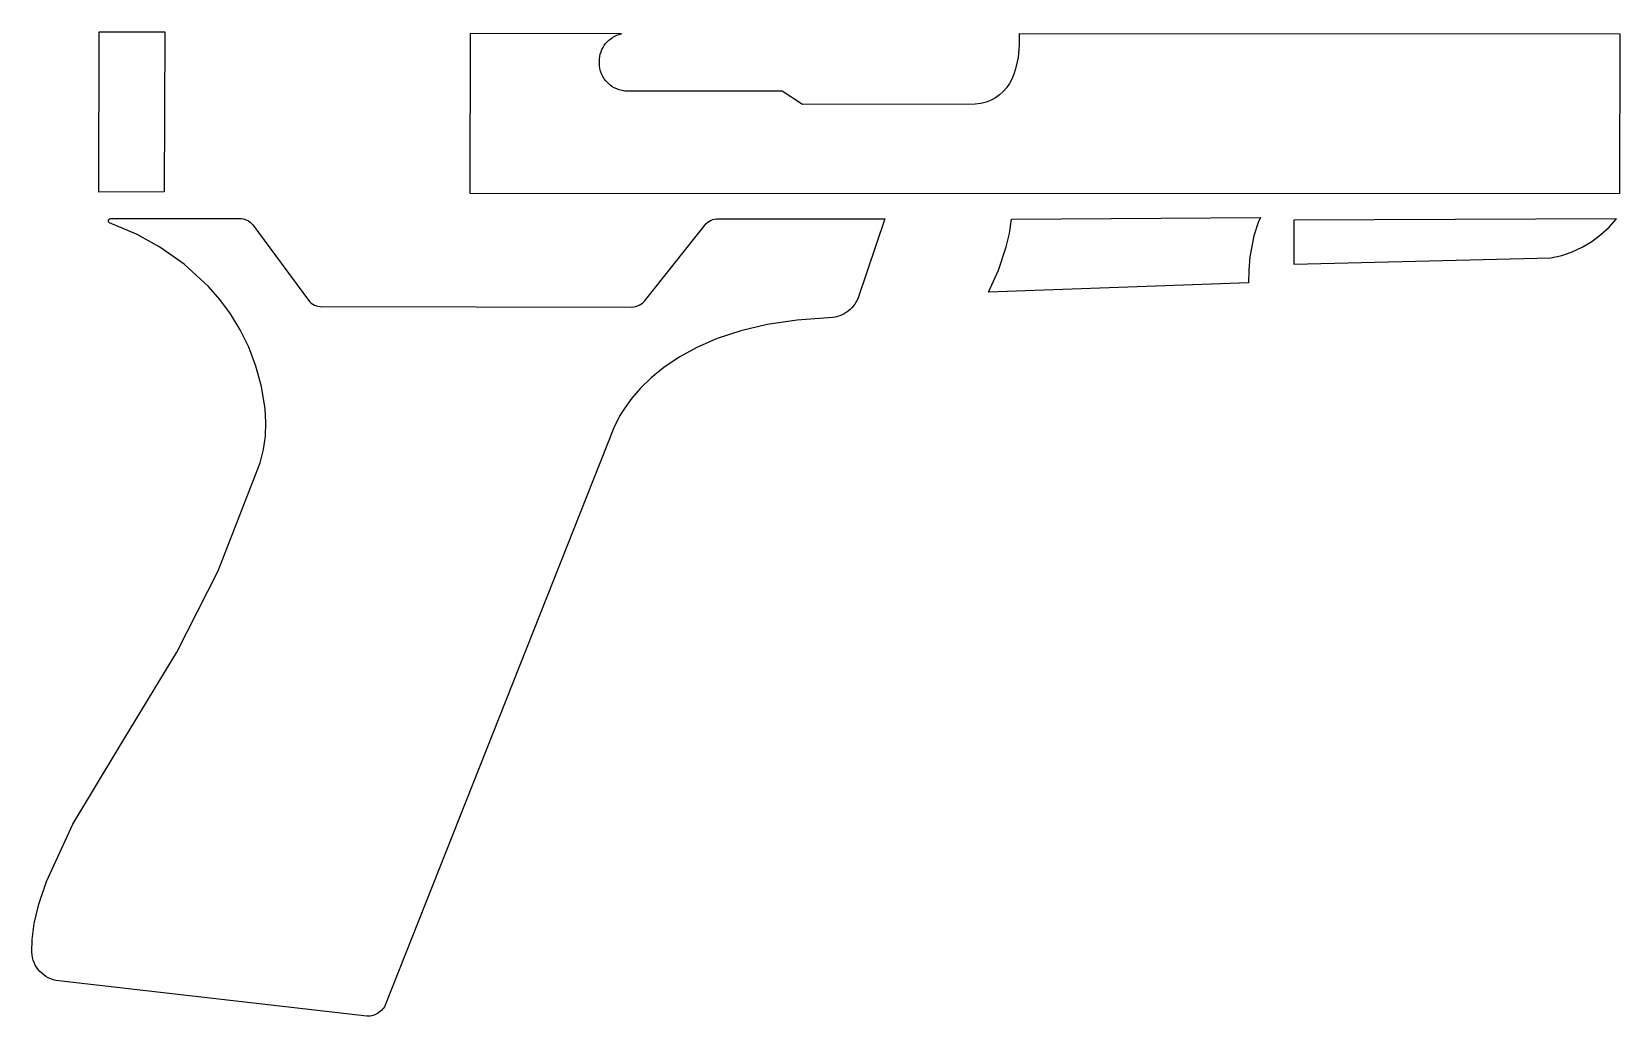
# Model space of a CAD drawing. Header units: metres. Extents: x 14 to 184, y -283 to -177.
import ezdxf

# ---------------------------------------------------------------- set-up
doc = ezdxf.new("R2010")
doc.units = ezdxf.units.M

msp = doc.modelspace()

# ---------------------------------------------------------------- linework, layer by layer
for points in [[(28.250642, -177.109628), (28.196032, -194.2846), (21.168868, -194.31), (21.223732, -177.12309), (28.250896, -177.109628)], [(119.967502, -177.335942), (119.95785, -178.544474), (119.842534, -179.879498), (119.584216, -181.100476), (119.398796, -181.66207), (119.174768, -182.18785), (118.910862, -182.675276), (118.606062, -183.121808), (118.259352, -183.52516), (117.869716, -183.882538), (117.436392, -184.19191), (116.95811, -184.450482), (116.433854, -184.655968), (115.862608, -184.805828), (115.243356, -184.897522), (96.707198, -184.92851), (94.52737, -183.492394), (77.636116, -183.476646), (77.334364, -183.430164), (77.042772, -183.354726), (76.763118, -183.251856), (76.496926, -183.123078), (76.245466, -182.969916), (76.01077, -182.794148), (75.794108, -182.597044), (75.597004, -182.380382), (75.421236, -182.145686), (75.268074, -181.894226), (75.139296, -181.628034), (75.036426, -181.34838), (74.960988, -181.056788), (74.914506, -180.755036), (74.898758, -180.297582), (74.910442, -180.01996), (74.944986, -179.758594), (75.001374, -179.504594), (75.07859, -179.258722), (75.175872, -179.022248), (75.29195, -178.796188), (75.425808, -178.581304), (75.57643, -178.378612), (75.743054, -178.189382), (75.92441, -178.014376), (76.119736, -177.85461), (76.327762, -177.7111), (76.547726, -177.584862), (76.778612, -177.476912), (77.019404, -177.388012), (77.268832, -177.319432), (61.042042, -177.312828), (60.988194, -194.438524), (184.430416, -194.465448), (184.48401, -177.363374), (119.967502, -177.337212)], [(23.233126, -254.092456), (29.543502, -243.714778), (33.993074, -234.981496), (38.496494, -223.391984), (38.848792, -221.963234), (39.054278, -220.509592), (39.111936, -219.042742), (39.020242, -217.574114), (38.630606, -215.19261), (38.040564, -212.988906), (37.2745, -210.95716), (36.356544, -209.091784), (35.311334, -207.38719), (34.163, -205.837536), (32.935926, -204.437488), (30.343348, -202.06335), (27.728164, -200.219564), (25.285446, -198.861172), (22.326092, -197.615048), (22.306534, -197.602856), (22.288754, -197.589394), (22.273006, -197.574662), (22.259036, -197.558914), (22.246844, -197.54215), (22.236176, -197.52437), (22.227286, -197.506082), (22.220174, -197.487032), (22.21484, -197.467474), (22.21103, -197.447662), (22.208744, -197.427596), (22.208236, -197.40753), (22.209252, -197.387464), (22.211792, -197.367398), (22.215856, -197.347586), (22.221444, -197.328282), (22.228556, -197.309486), (22.237192, -197.291198), (22.247352, -197.273672), (22.259036, -197.257162), (22.27199, -197.241414), (22.286468, -197.226936), (22.302216, -197.213728), (22.319488, -197.20179), (22.33803, -197.191376), (22.357842, -197.182486), (22.378924, -197.175374), (22.401276, -197.170294), (22.424898, -197.166992), (36.456366, -197.16369), (36.665154, -197.193916), (36.867846, -197.24751), (37.06241, -197.323456), (37.246814, -197.420992), (37.41928, -197.539102), (37.57803, -197.67677), (37.721286, -197.833234), (43.662346, -205.931516), (43.806364, -206.088996), (43.96613, -206.22768), (44.139612, -206.346806), (44.325032, -206.445358), (44.520612, -206.52232), (44.72432, -206.57693), (44.934632, -206.608172), (78.390242, -206.656178), (78.59522, -206.639668), (78.795372, -206.60106), (78.989174, -206.541116), (79.174848, -206.460598), (79.35087, -206.360268), (79.515462, -206.240888), (79.666846, -206.10322), (79.737204, -206.027782), (86.241128, -197.816724), (86.383114, -197.672452), (86.538816, -197.545452), (86.70671, -197.43674), (86.885018, -197.347078), (87.071962, -197.277228), (87.266272, -197.227952), (87.465916, -197.200012), (105.555542, -197.181724), (102.674166, -205.666086), (102.57028, -205.906878), (102.448868, -206.136748), (102.310946, -206.35468), (102.157276, -206.560166), (101.988874, -206.752444), (101.806756, -206.930752), (101.611684, -207.094582), (101.404674, -207.242918), (101.186742, -207.375252), (100.95865, -207.490822), (100.721414, -207.588866), (100.47605, -207.668622), (100.22332, -207.729582), (99.96424, -207.77073), (96.125538, -208.059274), (92.92463, -208.5467), (90.07729, -209.22107), (87.563706, -210.049872), (85.36432, -211.000086), (83.45932, -212.0392), (81.829148, -213.134702), (80.453992, -214.253572), (79.314294, -215.363298), (78.390496, -216.431114), (77.662786, -217.424508), (77.111606, -218.31046), (76.459588, -219.62999), (51.910234, -281.603704), (51.825144, -281.75839), (51.728624, -281.903932), (51.621436, -282.040076), (51.504088, -282.166314), (51.377342, -282.282138), (51.242214, -282.38704), (51.099212, -282.480766), (50.949352, -282.562554), (50.793142, -282.63215), (50.631344, -282.689046), (50.46472, -282.732988), (50.294032, -282.763468), (50.120042, -282.779724), (49.943512, -282.781756), (16.567658, -278.944324), (16.283432, -278.871934), (16.010128, -278.775414), (15.748762, -278.656288), (15.500604, -278.515572), (15.266924, -278.354536), (15.048738, -278.17445), (14.847316, -277.97633), (14.663674, -277.7617), (14.499082, -277.531576), (14.354556, -277.287482), (14.231366, -277.030434), (14.130528, -276.761702), (14.053312, -276.482302), (14.000734, -276.193758), (13.974064, -275.897086), (14.003274, -274.528534), (14.236954, -272.828512), (14.734032, -270.768826), (15.553436, -268.321536), (18.39468, -262.151368), (23.231094, -254.092964)], [(119.124984, -197.223634), (145.864326, -197.054724), (145.86331, -197.055232), (145.629122, -197.574154), (145.162778, -199.003412), (144.727168, -201.26452), (144.603216, -202.682348), (144.580864, -204.069696), (116.661692, -205.073758), (117.7544, -202.705462), (118.583964, -200.20153), (118.912894, -198.752714), (119.125238, -197.22338)], [(149.444202, -202.041506), (177.03927, -201.358246), (178.204368, -201.111104), (179.33289, -200.729596), (180.415438, -200.22439), (181.442614, -199.6059), (182.40502, -198.884794), (183.293512, -198.071486), (184.098692, -197.17639), (149.459188, -197.320154), (149.444202, -202.041506)]]:
    msp.add_lwpolyline(points)

doc.saveas('drawing.dxf')
